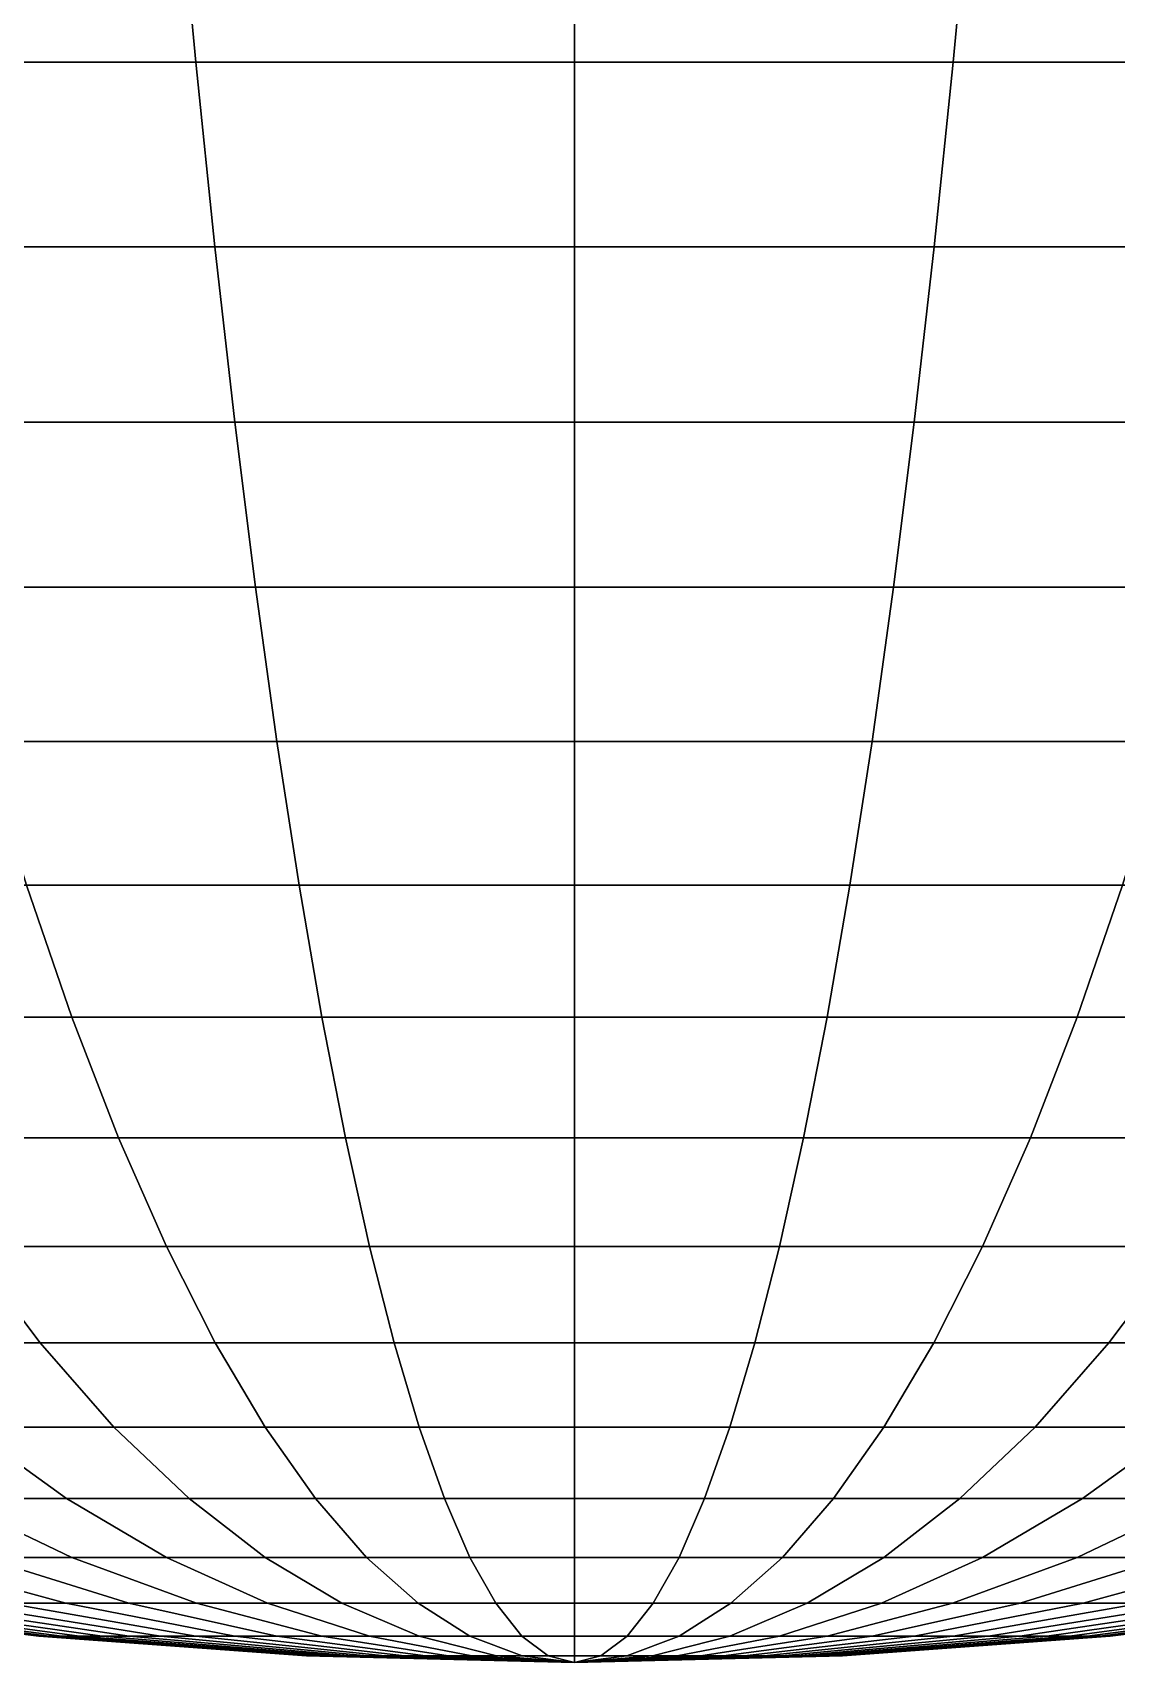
# Model space of a CAD drawing. Extents: x -610 to 610, y -610 to 610.
# Drawn here: x -60.4 to 60.4, y -609.6 to -427.8 of the extents above; entities that cross this region are included whole.
import ezdxf

# ---------------------------------------------------------------- set-up
doc = ezdxf.new("R2010")
doc.units = 0

msp = doc.modelspace()

# ---------------------------------------------------------------- linework, layer by layer
for points in [[(-84.094131, -431.052277, -422.769775), (-88.119141, -409.382355, -443.004822), (-44.272755, -409.382355, -449.50882), (-42.250515, -431.052277, -428.976654)], [(-42.250515, -431.052277, 428.976654), (-44.272755, -409.382355, 449.50882), (-88.119141, -409.382355, 443.004822), (-84.094131, -431.052277, 422.769775)], [(-42.250515, -431.052277, -428.976654), (-44.272755, -409.382355, -449.50882), (0, -409.382355, -451.683807), (0, -431.052277, -431.052277)], [(0, -431.052277, 431.052277), (0, -409.382355, 451.683807), (-44.272755, -409.382355, 449.50882), (-42.250515, -431.052277, 428.976654)], [(42.250515, -431.052277, -428.976654), (0, -431.052277, -431.052277), (0, -409.382355, -451.683807), (44.272755, -409.382355, -449.50882)], [(0, -431.052277, 431.052277), (42.250515, -431.052277, 428.976654), (44.272755, -409.382355, 449.50882), (0, -409.382355, 451.683807)], [(84.094131, -431.052277, -422.769775), (42.250515, -431.052277, -428.976654), (44.272755, -409.382355, -449.50882), (88.119141, -409.382355, -443.004822)], [(42.250515, -431.052277, 428.976654), (84.094131, -431.052277, 422.769775), (88.119141, -409.382355, 443.004822), (44.272755, -409.382355, 449.50882)], [(-79.866539, -451.683807, -401.516174), (-84.094131, -431.052277, -422.769775), (-42.250515, -431.052277, -428.976654), (-40.126484, -451.683807, -407.411041)], [(-40.126484, -451.683807, 407.411041), (-42.250515, -431.052277, 428.976654), (-84.094131, -431.052277, 422.769775), (-79.866539, -451.683807, 401.516174)], [(-40.126484, -451.683807, -407.411041), (-42.250515, -431.052277, -428.976654), (0, -431.052277, -431.052277), (0, -451.683807, -409.382355)], [(0, -451.683807, 409.382355), (0, -431.052277, 431.052277), (-42.250515, -431.052277, 428.976654), (-40.126484, -451.683807, 407.411041)], [(40.126484, -451.683807, -407.411041), (0, -451.683807, -409.382355), (0, -431.052277, -431.052277), (42.250515, -431.052277, -428.976654)], [(0, -451.683807, 409.382355), (40.126484, -451.683807, 407.411041), (42.250515, -431.052277, 428.976654), (0, -431.052277, 431.052277)], [(79.866539, -451.683807, -401.516174), (40.126484, -451.683807, -407.411041), (42.250515, -431.052277, -428.976654), (84.094131, -431.052277, -422.769775)], [(40.126484, -451.683807, 407.411041), (79.866539, -451.683807, 401.516174), (84.094131, -431.052277, 422.769775), (42.250515, -431.052277, 428.976654)], [(-75.446533, -471.227173, -379.295319), (-79.866539, -451.683807, -401.516174), (-40.126484, -451.683807, -407.411041), (-37.905792, -471.227173, -384.863922)], [(-37.905792, -471.227173, 384.863922), (-40.126484, -451.683807, 407.411041), (-79.866539, -451.683807, 401.516174), (-75.446533, -471.227173, 379.295319)], [(-37.905792, -471.227173, -384.863922), (-40.126484, -451.683807, -407.411041), (0, -451.683807, -409.382355), (0, -471.227173, -386.726135)], [(0, -471.227173, 386.726135), (0, -451.683807, 409.382355), (-40.126484, -451.683807, 407.411041), (-37.905792, -471.227173, 384.863922)], [(37.905792, -471.227173, -384.863922), (0, -471.227173, -386.726135), (0, -451.683807, -409.382355), (40.126484, -451.683807, -407.411041)], [(0, -471.227173, 386.726135), (37.905792, -471.227173, 384.863922), (40.126484, -451.683807, 407.411041), (0, -451.683807, 409.382355)], [(75.446533, -471.227173, -379.295319), (37.905792, -471.227173, -384.863922), (40.126484, -451.683807, -407.411041), (79.866539, -451.683807, -401.516174)], [(37.905792, -471.227173, 384.863922), (75.446533, -471.227173, 379.295319), (79.866539, -451.683807, 401.516174), (40.126484, -451.683807, 407.411041)], [(-70.844765, -489.635315, -356.160706), (-75.446533, -471.227173, -379.295319), (-37.905792, -471.227173, -384.863922), (-35.593777, -489.635315, -361.389679)], [(-35.593777, -489.635315, 361.389679), (-37.905792, -471.227173, 384.863922), (-75.446533, -471.227173, 379.295319), (-70.844765, -489.635315, 356.160706)], [(-35.593777, -489.635315, -361.389679), (-37.905792, -471.227173, -384.863922), (0, -471.227173, -386.726135), (0, -489.635315, -363.138306)], [(0, -489.635315, 363.138306), (0, -471.227173, 386.726135), (-37.905792, -471.227173, 384.863922), (-35.593777, -489.635315, 361.389679)], [(35.593777, -489.635315, -361.389679), (0, -489.635315, -363.138306), (0, -471.227173, -386.726135), (37.905792, -471.227173, -384.863922)], [(0, -489.635315, 363.138306), (35.593777, -489.635315, 361.389679), (37.905792, -471.227173, 384.863922), (0, -471.227173, 386.726135)], [(70.844765, -489.635315, -356.160706), (35.593777, -489.635315, -361.389679), (37.905792, -471.227173, -384.863922), (75.446533, -471.227173, -379.295319)], [(35.593777, -489.635315, 361.389679), (70.844765, -489.635315, 356.160706), (75.446533, -471.227173, 379.295319), (37.905792, -471.227173, 384.863922)], [(-66.072334, -506.863861, -332.16806), (-70.844765, -489.635315, -356.160706), (-35.593777, -489.635315, -361.389679), (-33.196014, -506.863861, -337.0448)], [(-33.196014, -506.863861, 337.0448), (-35.593777, -489.635315, 361.389679), (-70.844765, -489.635315, 356.160706), (-66.072334, -506.863861, 332.16806)], [(-33.196014, -506.863861, -337.0448), (-35.593777, -489.635315, -361.389679), (0, -489.635315, -363.138306), (0, -506.863861, -338.675629)], [(0, -506.863861, 338.675629), (0, -489.635315, 363.138306), (-35.593777, -489.635315, 361.389679), (-33.196014, -506.863861, 337.0448)], [(33.196014, -506.863861, -337.0448), (0, -506.863861, -338.675629), (0, -489.635315, -363.138306), (35.593777, -489.635315, -361.389679)], [(0, -506.863861, 338.675629), (33.196014, -506.863861, 337.0448), (35.593777, -489.635315, 361.389679), (0, -489.635315, 363.138306)], [(66.072334, -506.863861, -332.16806), (33.196014, -506.863861, -337.0448), (35.593777, -489.635315, -361.389679), (70.844765, -489.635315, -356.160706)], [(33.196014, -506.863861, 337.0448), (66.072334, -506.863861, 332.16806), (70.844765, -489.635315, 356.160706), (35.593777, -489.635315, 361.389679)], [(-61.140728, -522.871338, -307.375214), (-66.072334, -506.863861, -332.16806), (-33.196014, -506.863861, -337.0448), (-30.718281, -522.871338, -311.887939)], [(-30.718281, -522.871338, 311.887939), (-33.196014, -506.863861, 337.0448), (-66.072334, -506.863861, 332.16806), (-61.140728, -522.871338, 307.375214)], [(-30.718281, -522.871338, -311.887939), (-33.196014, -506.863861, -337.0448), (0, -506.863861, -338.675629), (0, -522.871338, -313.397034)], [(0, -522.871338, 313.397034), (0, -506.863861, 338.675629), (-33.196014, -506.863861, 337.0448), (-30.718281, -522.871338, 311.887939)], [(30.718281, -522.871338, -311.887939), (0, -522.871338, -313.397034), (0, -506.863861, -338.675629), (33.196014, -506.863861, -337.0448)], [(0, -522.871338, 313.397034), (30.718281, -522.871338, 311.887939), (33.196014, -506.863861, 337.0448), (0, -506.863861, 338.675629)], [(61.140728, -522.871338, -307.375214), (30.718281, -522.871338, -311.887939), (33.196014, -506.863861, -337.0448), (66.072334, -506.863861, -332.16806)], [(30.718281, -522.871338, 311.887939), (61.140728, -522.871338, 307.375214), (66.072334, -506.863861, 332.16806), (33.196014, -506.863861, 337.0448)], [(-83.417213, -537.619202, -274.989685), (-90.97435, -522.871338, -299.902252), (-61.140728, -522.871338, -307.375214), (-56.061825, -537.619202, -281.841858)], [(-56.061825, -537.619202, 281.841858), (-61.140728, -522.871338, 307.375214), (-90.97435, -522.871338, 299.902252), (-83.417213, -537.619202, 274.989685)], [(-56.061825, -537.619202, -281.841858), (-61.140728, -522.871338, -307.375214), (-30.718281, -522.871338, -311.887939), (-28.166542, -537.619202, -285.979706)], [(-28.166542, -537.619202, 285.979706), (-30.718281, -522.871338, 311.887939), (-61.140728, -522.871338, 307.375214), (-56.061825, -537.619202, 281.841858)], [(-28.166542, -537.619202, -285.979706), (-30.718281, -522.871338, -311.887939), (0, -522.871338, -313.397034), (0, -537.619202, -287.363464)], [(0, -537.619202, 287.363464), (0, -522.871338, 313.397034), (-30.718281, -522.871338, 311.887939), (-28.166542, -537.619202, 285.979706)], [(28.166542, -537.619202, -285.979706), (0, -537.619202, -287.363464), (0, -522.871338, -313.397034), (30.718281, -522.871338, -311.887939)], [(0, -537.619202, 287.363464), (28.166542, -537.619202, 285.979706), (30.718281, -522.871338, 311.887939), (0, -522.871338, 313.397034)], [(56.061825, -537.619202, -281.841858), (28.166542, -537.619202, -285.979706), (30.718281, -522.871338, -311.887939), (61.140728, -522.871338, -307.375214)], [(28.166542, -537.619202, 285.979706), (56.061825, -537.619202, 281.841858), (61.140728, -522.871338, 307.375214), (30.718281, -522.871338, 311.887939)], [(83.417213, -537.619202, -274.989685), (56.061825, -537.619202, -281.841858), (61.140728, -522.871338, -307.375214), (90.97435, -522.871338, -299.902252)], [(56.061825, -537.619202, 281.841858), (83.417213, -537.619202, 274.989685), (90.97435, -522.871338, 299.902252), (61.140728, -522.871338, 307.375214)], [(-75.659096, -551.071899, -249.414612), (-83.417213, -537.619202, -274.989685), (-56.061825, -537.619202, -281.841858), (-50.84787, -551.071899, -255.629517)], [(-50.84787, -551.071899, 255.629517), (-56.061825, -537.619202, 281.841858), (-83.417213, -537.619202, 274.989685), (-75.659096, -551.071899, 249.414612)], [(-50.84787, -551.071899, -255.629517), (-56.061825, -537.619202, -281.841858), (-28.166542, -537.619202, -285.979706), (-25.546951, -551.071899, -259.382538)], [(-25.546951, -551.071899, 259.382538), (-28.166542, -537.619202, 285.979706), (-56.061825, -537.619202, 281.841858), (-50.84787, -551.071899, 255.629517)], [(-25.546951, -551.071899, -259.382538), (-28.166542, -537.619202, -285.979706), (0, -537.619202, -287.363464), (0, -551.071899, -260.637573)], [(0, -551.071899, 260.637573), (0, -537.619202, 287.363464), (-28.166542, -537.619202, 285.979706), (-25.546951, -551.071899, 259.382538)], [(25.546951, -551.071899, -259.382538), (0, -551.071899, -260.637573), (0, -537.619202, -287.363464), (28.166542, -537.619202, -285.979706)], [(0, -551.071899, 260.637573), (25.546951, -551.071899, 259.382538), (28.166542, -537.619202, 285.979706), (0, -537.619202, 287.363464)], [(50.84787, -551.071899, -255.629517), (25.546951, -551.071899, -259.382538), (28.166542, -537.619202, -285.979706), (56.061825, -537.619202, -281.841858)], [(25.546951, -551.071899, 259.382538), (50.84787, -551.071899, 255.629517), (56.061825, -537.619202, 281.841858), (28.166542, -537.619202, 285.979706)], [(75.659096, -551.071899, -249.414612), (50.84787, -551.071899, -255.629517), (56.061825, -537.619202, -281.841858), (83.417213, -537.619202, -274.989685)], [(50.84787, -551.071899, 255.629517), (75.659096, -551.071899, 249.414612), (83.417213, -537.619202, 274.989685), (56.061825, -537.619202, 281.841858)], [(-67.718719, -563.19696, -223.238693), (-75.659096, -551.071899, -249.414612), (-50.84787, -551.071899, -255.629517), (-45.511417, -563.19696, -228.801331)], [(-45.511417, -563.19696, 228.801331), (-50.84787, -551.071899, 255.629517), (-75.659096, -551.071899, 249.414612), (-67.718719, -563.19696, 223.238693)], [(-45.511417, -563.19696, -228.801331), (-50.84787, -551.071899, -255.629517), (-25.546951, -551.071899, -259.382538), (-22.865812, -563.19696, -232.160507)], [(-22.865812, -563.19696, 232.160507), (-25.546951, -551.071899, 259.382538), (-50.84787, -551.071899, 255.629517), (-45.511417, -563.19696, 228.801331)], [(-22.865812, -563.19696, -232.160507), (-25.546951, -551.071899, -259.382538), (0, -551.071899, -260.637573), (0, -563.19696, -233.283813)], [(0, -563.19696, 233.283813), (0, -551.071899, 260.637573), (-25.546951, -551.071899, 259.382538), (-22.865812, -563.19696, 232.160507)], [(22.865812, -563.19696, -232.160507), (0, -563.19696, -233.283813), (0, -551.071899, -260.637573), (25.546951, -551.071899, -259.382538)], [(0, -563.19696, 233.283813), (22.865812, -563.19696, 232.160507), (25.546951, -551.071899, 259.382538), (0, -551.071899, 260.637573)], [(45.511417, -563.19696, -228.801331), (22.865812, -563.19696, -232.160507), (25.546951, -551.071899, -259.382538), (50.84787, -551.071899, -255.629517)], [(22.865812, -563.19696, 232.160507), (45.511417, -563.19696, 228.801331), (50.84787, -551.071899, 255.629517), (25.546951, -551.071899, 259.382538)], [(67.718719, -563.19696, -223.238693), (45.511417, -563.19696, -228.801331), (50.84787, -551.071899, -255.629517), (75.659096, -551.071899, -249.414612)], [(45.511417, -563.19696, 228.801331), (67.718719, -563.19696, 223.238693), (75.659096, -551.071899, 249.414612), (50.84787, -551.071899, 255.629517)], [(-78.59095, -573.965271, -189.735352), (-89.273857, -563.19696, -215.526138), (-67.718719, -563.19696, -223.238693), (-59.615196, -573.965271, -196.524979)], [(-59.615196, -573.965271, 196.524979), (-67.718719, -563.19696, 223.238693), (-89.273857, -563.19696, 215.526138), (-78.59095, -573.965271, 189.735352)], [(-59.615196, -573.965271, -196.524979), (-67.718719, -563.19696, -223.238693), (-45.511417, -563.19696, -228.801331), (-40.065319, -573.965271, -201.421967)], [(-40.065319, -573.965271, 201.421967), (-45.511417, -563.19696, 228.801331), (-67.718719, -563.19696, 223.238693), (-59.615196, -573.965271, 196.524979)], [(-40.065319, -573.965271, -201.421967), (-45.511417, -563.19696, -228.801331), (-22.865812, -563.19696, -232.160507), (-20.129589, -573.965271, -204.37915)], [(-20.129589, -573.965271, 204.37915), (-22.865812, -563.19696, 232.160507), (-45.511417, -563.19696, 228.801331), (-40.065319, -573.965271, 201.421967)], [(-20.129589, -573.965271, -204.37915), (-22.865812, -563.19696, -232.160507), (0, -563.19696, -233.283813), (0, -573.965271, -205.368057)], [(0, -573.965271, 205.368057), (0, -563.19696, 233.283813), (-22.865812, -563.19696, 232.160507), (-20.129589, -573.965271, 204.37915)], [(20.129589, -573.965271, -204.37915), (0, -573.965271, -205.368057), (0, -563.19696, -233.283813), (22.865812, -563.19696, -232.160507)], [(0, -573.965271, 205.368057), (20.129589, -573.965271, 204.37915), (22.865812, -563.19696, 232.160507), (0, -563.19696, 233.283813)], [(40.065319, -573.965271, -201.421967), (20.129589, -573.965271, -204.37915), (22.865812, -563.19696, -232.160507), (45.511417, -563.19696, -228.801331)], [(20.129589, -573.965271, 204.37915), (40.065319, -573.965271, 201.421967), (45.511417, -563.19696, 228.801331), (22.865812, -563.19696, 232.160507)], [(59.615196, -573.965271, -196.524979), (40.065319, -573.965271, -201.421967), (45.511417, -563.19696, -228.801331), (67.718719, -563.19696, -223.238693)], [(40.065319, -573.965271, 201.421967), (59.615196, -573.965271, 196.524979), (67.718719, -563.19696, 223.238693), (45.511417, -563.19696, 228.801331)], [(78.59095, -573.965271, -189.735352), (59.615196, -573.965271, -196.524979), (67.718719, -563.19696, -223.238693), (89.273857, -563.19696, -215.526138)], [(59.615196, -573.965271, 196.524979), (78.59095, -573.965271, 189.735352), (89.273857, -563.19696, 215.526138), (67.718719, -563.19696, 223.238693)], [(-67.718719, -583.35083, -163.487442), (-78.59095, -573.965271, -189.735352), (-59.615196, -573.965271, -196.524979), (-51.368061, -583.35083, -169.337814)], [(-51.368061, -583.35083, 169.337814), (-59.615196, -573.965271, 196.524979), (-78.59095, -573.965271, 189.735352), (-67.718719, -583.35083, 163.487442)], [(-51.368061, -583.35083, -169.337814), (-59.615196, -573.965271, -196.524979), (-40.065319, -573.965271, -201.421967), (-34.522705, -583.35083, -173.557358)], [(-34.522705, -583.35083, 173.557358), (-40.065319, -573.965271, 201.421967), (-59.615196, -573.965271, 196.524979), (-51.368061, -583.35083, 169.337814)], [(-34.522705, -583.35083, -173.557358), (-40.065319, -573.965271, -201.421967), (-20.129589, -573.965271, -204.37915), (-17.344872, -583.35083, -176.105438)], [(-17.344872, -583.35083, 176.105438), (-20.129589, -573.965271, 204.37915), (-40.065319, -573.965271, 201.421967), (-34.522705, -583.35083, 173.557358)], [(-17.344872, -583.35083, -176.105438), (-20.129589, -573.965271, -204.37915), (0, -573.965271, -205.368057), (0, -583.35083, -176.957535)], [(0, -583.35083, 176.957535), (0, -573.965271, 205.368057), (-20.129589, -573.965271, 204.37915), (-17.344872, -583.35083, 176.105438)], [(17.344872, -583.35083, -176.105438), (0, -583.35083, -176.957535), (0, -573.965271, -205.368057), (20.129589, -573.965271, -204.37915)], [(0, -583.35083, 176.957535), (17.344872, -583.35083, 176.105438), (20.129589, -573.965271, 204.37915), (0, -573.965271, 205.368057)], [(34.522705, -583.35083, -173.557358), (17.344872, -583.35083, -176.105438), (20.129589, -573.965271, -204.37915), (40.065319, -573.965271, -201.421967)], [(17.344872, -583.35083, 176.105438), (34.522705, -583.35083, 173.557358), (40.065319, -573.965271, 201.421967), (20.129589, -573.965271, 204.37915)], [(51.368061, -583.35083, -169.337814), (34.522705, -583.35083, -173.557358), (40.065319, -573.965271, -201.421967), (59.615196, -573.965271, -196.524979)], [(34.522705, -583.35083, 173.557358), (51.368061, -583.35083, 169.337814), (59.615196, -573.965271, 196.524979), (40.065319, -573.965271, 201.421967)], [(67.718719, -583.35083, -163.487442), (51.368061, -583.35083, -169.337814), (59.615196, -573.965271, -196.524979), (78.59095, -573.965271, -189.735352)], [(51.368061, -583.35083, 169.337814), (67.718719, -583.35083, 163.487442), (78.59095, -573.965271, 189.735352), (59.615196, -573.965271, 196.524979)], [(-69.823624, -591.331055, -130.630814), (-83.417213, -583.35083, -156.062622), (-67.718719, -583.35083, -163.487442), (-56.683346, -591.331055, -136.845703)], [(-56.683346, -591.331055, 136.845703), (-67.718719, -583.35083, 163.487442), (-83.417213, -583.35083, 156.062622), (-69.823624, -591.331055, 130.630814)], [(-56.683346, -591.331055, -136.845703), (-67.718719, -583.35083, -163.487442), (-51.368061, -583.35083, -169.337814), (-42.997177, -591.331055, -141.742691)], [(-42.997177, -591.331055, 141.742691), (-51.368061, -583.35083, 169.337814), (-67.718719, -583.35083, 163.487442), (-56.683346, -591.331055, 136.845703)], [(-42.997177, -591.331055, -141.742691), (-51.368061, -583.35083, -169.337814), (-34.522705, -583.35083, -173.557358), (-28.896919, -591.331055, -145.274612)], [(-28.896919, -591.331055, 145.274612), (-34.522705, -583.35083, 173.557358), (-51.368061, -583.35083, 169.337814), (-42.997177, -591.331055, 141.742691)], [(-28.896919, -591.331055, -145.274612), (-34.522705, -583.35083, -173.557358), (-17.344872, -583.35083, -176.105438), (-14.518369, -591.331055, -147.407471)], [(-14.518369, -591.331055, 147.407471), (-17.344872, -583.35083, 176.105438), (-34.522705, -583.35083, 173.557358), (-28.896919, -591.331055, 145.274612)], [(-14.518369, -591.331055, -147.407471), (-17.344872, -583.35083, -176.105438), (0, -583.35083, -176.957535), (0, -591.331055, -148.120712)], [(0, -591.331055, 148.120712), (0, -583.35083, 176.957535), (-17.344872, -583.35083, 176.105438), (-14.518369, -591.331055, 147.407471)], [(14.518369, -591.331055, -147.407471), (0, -591.331055, -148.120712), (0, -583.35083, -176.957535), (17.344872, -583.35083, -176.105438)], [(0, -591.331055, 148.120712), (14.518369, -591.331055, 147.407471), (17.344872, -583.35083, 176.105438), (0, -583.35083, 176.957535)], [(28.896919, -591.331055, -145.274612), (14.518369, -591.331055, -147.407471), (17.344872, -583.35083, -176.105438), (34.522705, -583.35083, -173.557358)], [(14.518369, -591.331055, 147.407471), (28.896919, -591.331055, 145.274612), (34.522705, -583.35083, 173.557358), (17.344872, -583.35083, 176.105438)], [(42.997177, -591.331055, -141.742691), (28.896919, -591.331055, -145.274612), (34.522705, -583.35083, -173.557358), (51.368061, -583.35083, -169.337814)], [(28.896919, -591.331055, 145.274612), (42.997177, -591.331055, 141.742691), (51.368061, -583.35083, 169.337814), (34.522705, -583.35083, 173.557358)], [(56.683346, -591.331055, -136.845703), (42.997177, -591.331055, -141.742691), (51.368061, -583.35083, -169.337814), (67.718719, -583.35083, -163.487442)], [(42.997177, -591.331055, 141.742691), (56.683346, -591.331055, 136.845703), (67.718719, -583.35083, 163.487442), (51.368061, -583.35083, 169.337814)], [(69.823624, -591.331055, -130.630814), (56.683346, -591.331055, -136.845703), (67.718719, -583.35083, -163.487442), (83.417213, -583.35083, -156.062622)], [(56.683346, -591.331055, 136.845703), (69.823624, -591.331055, 130.630814), (83.417213, -583.35083, 156.062622), (67.718719, -583.35083, 163.487442)], [(-66.072334, -597.886719, -98.884232), (-82.291458, -591.331055, -123.157875), (-69.823624, -591.331055, -130.630814), (-56.061825, -597.886719, -104.884308)], [(-56.061825, -597.886719, 104.884308), (-69.823624, -591.331055, 130.630814), (-82.291458, -591.331055, 123.157875), (-66.072334, -597.886719, 98.884232)], [(-56.061825, -597.886719, -104.884308), (-69.823624, -591.331055, -130.630814), (-56.683346, -591.331055, -136.845703), (-45.511417, -597.886719, -109.874283)], [(-45.511417, -597.886719, 109.874283), (-56.683346, -591.331055, 136.845703), (-69.823624, -591.331055, 130.630814), (-56.061825, -597.886719, 104.884308)], [(-45.511417, -597.886719, -109.874283), (-56.683346, -591.331055, -136.845703), (-42.997177, -591.331055, -141.742691), (-34.522705, -597.886719, -113.806099)], [(-34.522705, -597.886719, 113.806099), (-42.997177, -591.331055, 141.742691), (-56.683346, -591.331055, 136.845703), (-45.511417, -597.886719, 109.874283)], [(-34.522705, -597.886719, -113.806099), (-42.997177, -591.331055, -141.742691), (-28.896919, -591.331055, -145.274612), (-23.201517, -597.886719, -116.641907)], [(-23.201517, -597.886719, 116.641907), (-28.896919, -591.331055, 145.274612), (-42.997177, -591.331055, 141.742691), (-34.522705, -597.886719, 113.806099)], [(-23.201517, -597.886719, -116.641907), (-28.896919, -591.331055, -145.274612), (-14.518369, -591.331055, -147.407471), (-11.65689, -597.886719, -118.354393)], [(-11.65689, -597.886719, 118.354393), (-14.518369, -591.331055, 147.407471), (-28.896919, -591.331055, 145.274612), (-23.201517, -597.886719, 116.641907)], [(-11.65689, -597.886719, -118.354393), (-14.518369, -591.331055, -147.407471), (0, -591.331055, -148.120712), (0, -597.886719, -118.927063)], [(0, -597.886719, 118.927063), (0, -591.331055, 148.120712), (-14.518369, -591.331055, 147.407471), (-11.65689, -597.886719, 118.354393)], [(11.65689, -597.886719, -118.354393), (0, -597.886719, -118.927063), (0, -591.331055, -148.120712), (14.518369, -591.331055, -147.407471)], [(0, -597.886719, 118.927063), (11.65689, -597.886719, 118.354393), (14.518369, -591.331055, 147.407471), (0, -591.331055, 148.120712)], [(23.201517, -597.886719, -116.641907), (11.65689, -597.886719, -118.354393), (14.518369, -591.331055, -147.407471), (28.896919, -591.331055, -145.274612)], [(11.65689, -597.886719, 118.354393), (23.201517, -597.886719, 116.641907), (28.896919, -591.331055, 145.274612), (14.518369, -591.331055, 147.407471)], [(34.522705, -597.886719, -113.806099), (23.201517, -597.886719, -116.641907), (28.896919, -591.331055, -145.274612), (42.997177, -591.331055, -141.742691)], [(23.201517, -597.886719, 116.641907), (34.522705, -597.886719, 113.806099), (42.997177, -591.331055, 141.742691), (28.896919, -591.331055, 145.274612)], [(45.511417, -597.886719, -109.874283), (34.522705, -597.886719, -113.806099), (42.997177, -591.331055, -141.742691), (56.683346, -591.331055, -136.845703)], [(34.522705, -597.886719, 113.806099), (45.511417, -597.886719, 109.874283), (56.683346, -591.331055, 136.845703), (42.997177, -591.331055, 141.742691)], [(56.061825, -597.886719, -104.884308), (45.511417, -597.886719, -109.874283), (56.683346, -591.331055, -136.845703), (69.823624, -591.331055, -130.630814)], [(45.511417, -597.886719, 109.874283), (56.061825, -597.886719, 104.884308), (69.823624, -591.331055, 130.630814), (56.683346, -591.331055, 136.845703)], [(66.072334, -597.886719, -98.884232), (56.061825, -597.886719, -104.884308), (69.823624, -591.331055, -130.630814), (82.291458, -591.331055, -123.157875)], [(56.061825, -597.886719, 104.884308), (66.072334, -597.886719, 98.884232), (82.291458, -591.331055, 123.157875), (69.823624, -591.331055, 130.630814)], [(-63.248505, -603.002014, -63.248505), (-84.094131, -597.886719, -84.094131), (-75.446533, -597.886719, -91.931862), (-56.744511, -603.002014, -69.143387)], [(-56.744511, -603.002014, 69.143387), (-75.446533, -597.886719, 91.931862), (-84.094131, -597.886719, 84.094131), (-63.248505, -603.002014, 63.248505)], [(-56.744511, -603.002014, -69.143387), (-75.446533, -597.886719, -91.931862), (-66.072334, -597.886719, -98.884232), (-49.694031, -603.002014, -74.372375)], [(-49.694031, -603.002014, 74.372375), (-66.072334, -597.886719, 98.884232), (-75.446533, -597.886719, 91.931862), (-56.744511, -603.002014, 69.143387)], [(-49.694031, -603.002014, -74.372375), (-66.072334, -597.886719, -98.884232), (-56.061825, -597.886719, -104.884308), (-42.164978, -603.002014, -78.885117)], [(-42.164978, -603.002014, 78.885117), (-56.061825, -597.886719, 104.884308), (-66.072334, -597.886719, 98.884232), (-49.694031, -603.002014, 74.372375)], [(-42.164978, -603.002014, -78.885117), (-56.061825, -597.886719, -104.884308), (-45.511417, -597.886719, -109.874283), (-34.229847, -603.002014, -82.638161)], [(-34.229847, -603.002014, 82.638161), (-45.511417, -597.886719, 109.874283), (-56.061825, -597.886719, 104.884308), (-42.164978, -603.002014, 78.885117)], [(-34.229847, -603.002014, -82.638161), (-45.511417, -597.886719, -109.874283), (-34.522705, -597.886719, -113.806099), (-25.965065, -603.002014, -85.595345)], [(-25.965065, -603.002014, 85.595345), (-34.522705, -597.886719, 113.806099), (-45.511417, -597.886719, 109.874283), (-34.229847, -603.002014, 82.638161)], [(-25.965065, -603.002014, -85.595345), (-34.522705, -597.886719, -113.806099), (-23.201517, -597.886719, -116.641907), (-17.450224, -603.002014, -87.728203)], [(-17.450224, -603.002014, 87.728203), (-23.201517, -597.886719, 116.641907), (-34.522705, -597.886719, 113.806099), (-25.965065, -603.002014, 85.595345)], [(-17.450224, -603.002014, -87.728203), (-23.201517, -597.886719, -116.641907), (-11.65689, -597.886719, -118.354393), (-8.767329, -603.002014, -89.01619)], [(-8.767329, -603.002014, 89.01619), (-11.65689, -597.886719, 118.354393), (-23.201517, -597.886719, 116.641907), (-17.450224, -603.002014, 87.728203)], [(-8.767329, -603.002014, -89.01619), (-11.65689, -597.886719, -118.354393), (0, -597.886719, -118.927063), (0, -603.002014, -89.446892)], [(0, -603.002014, 89.446892), (0, -597.886719, 118.927063), (-11.65689, -597.886719, 118.354393), (-8.767329, -603.002014, 89.01619)], [(8.767329, -603.002014, -89.01619), (0, -603.002014, -89.446892), (0, -597.886719, -118.927063), (11.65689, -597.886719, -118.354393)], [(0, -603.002014, 89.446892), (8.767329, -603.002014, 89.01619), (11.65689, -597.886719, 118.354393), (0, -597.886719, 118.927063)], [(17.450224, -603.002014, -87.728203), (8.767329, -603.002014, -89.01619), (11.65689, -597.886719, -118.354393), (23.201517, -597.886719, -116.641907)], [(8.767329, -603.002014, 89.01619), (17.450224, -603.002014, 87.728203), (23.201517, -597.886719, 116.641907), (11.65689, -597.886719, 118.354393)], [(25.965065, -603.002014, -85.595345), (17.450224, -603.002014, -87.728203), (23.201517, -597.886719, -116.641907), (34.522705, -597.886719, -113.806099)], [(17.450224, -603.002014, 87.728203), (25.965065, -603.002014, 85.595345), (34.522705, -597.886719, 113.806099), (23.201517, -597.886719, 116.641907)], [(34.229847, -603.002014, -82.638161), (25.965065, -603.002014, -85.595345), (34.522705, -597.886719, -113.806099), (45.511417, -597.886719, -109.874283)], [(25.965065, -603.002014, 85.595345), (34.229847, -603.002014, 82.638161), (45.511417, -597.886719, 109.874283), (34.522705, -597.886719, 113.806099)], [(42.164978, -603.002014, -78.885117), (34.229847, -603.002014, -82.638161), (45.511417, -597.886719, -109.874283), (56.061825, -597.886719, -104.884308)], [(34.229847, -603.002014, 82.638161), (42.164978, -603.002014, 78.885117), (56.061825, -597.886719, 104.884308), (45.511417, -597.886719, 109.874283)], [(49.694031, -603.002014, -74.372375), (42.164978, -603.002014, -78.885117), (56.061825, -597.886719, -104.884308), (66.072334, -597.886719, -98.884232)], [(42.164978, -603.002014, 78.885117), (49.694031, -603.002014, 74.372375), (66.072334, -597.886719, 98.884232), (56.061825, -597.886719, 104.884308)], [(56.744511, -603.002014, -69.143387), (49.694031, -603.002014, -74.372375), (66.072334, -597.886719, -98.884232), (75.446533, -597.886719, -91.931862)], [(49.694031, -603.002014, 74.372375), (56.744511, -603.002014, 69.143387), (75.446533, -597.886719, 91.931862), (66.072334, -597.886719, 98.884232)], [(63.248505, -603.002014, -63.248505), (56.744511, -603.002014, -69.143387), (75.446533, -597.886719, -91.931862), (84.094131, -597.886719, -84.094131)], [(56.744511, -603.002014, 69.143387), (63.248505, -603.002014, 63.248505), (84.094131, -597.886719, 84.094131), (75.446533, -597.886719, 91.931862)], [(-59.751247, -606.664612), (-89.446892, -603.002014), (-89.01619, -603.002014, -8.767329), (-59.463531, -606.664612, -5.856647)], [(-59.463531, -606.664612, 5.856647), (-89.01619, -603.002014, 8.767329), (-89.446892, -603.002014), (-59.751247, -606.664612)], [(-59.463531, -606.664612, -5.856647), (-89.01619, -603.002014, -8.767329), (-87.728203, -603.002014, -17.450224), (-58.603146, -606.664612, -11.656891)], [(-58.603146, -606.664612, 11.656891), (-87.728203, -603.002014, 17.450224), (-89.01619, -603.002014, 8.767329), (-59.463531, -606.664612, 5.856647)], [(-58.603146, -606.664612, -11.656891), (-87.728203, -603.002014, -17.450224), (-85.595345, -603.002014, -25.965065), (-57.178383, -606.664612, -17.344872)], [(-57.178383, -606.664612, 17.344872), (-85.595345, -603.002014, 25.965065), (-87.728203, -603.002014, 17.450224), (-58.603146, -606.664612, 11.656891)], [(-57.178383, -606.664612, -17.344872), (-85.595345, -603.002014, -25.965065), (-82.638161, -603.002014, -34.229847), (-55.202957, -606.664612, -22.865812)], [(-55.202957, -606.664612, 22.865812), (-82.638161, -603.002014, 34.229847), (-85.595345, -603.002014, 25.965065), (-57.178383, -606.664612, 17.344872)], [(-55.202957, -606.664612, -22.865812), (-82.638161, -603.002014, -34.229847), (-78.885117, -603.002014, -42.164978), (-52.695896, -606.664612, -28.166544)], [(-52.695896, -606.664612, 28.166544), (-78.885117, -603.002014, 42.164978), (-82.638161, -603.002014, 34.229847), (-55.202957, -606.664612, 22.865812)], [(-52.695896, -606.664612, -28.166544), (-78.885117, -603.002014, -42.164978), (-74.372375, -603.002014, -49.694031), (-49.681347, -606.664612, -33.196014)], [(-49.681347, -606.664612, 33.196014), (-74.372375, -603.002014, 49.694031), (-78.885117, -603.002014, 42.164978), (-52.695896, -606.664612, 28.166544)], [(-49.681347, -606.664612, -33.196014), (-74.372375, -603.002014, -49.694031), (-69.143387, -603.002014, -56.744511), (-46.188343, -606.664612, -37.905792)], [(-46.188343, -606.664612, 37.905792), (-69.143387, -603.002014, 56.744511), (-74.372375, -603.002014, 49.694031), (-49.681347, -606.664612, 33.196014)], [(-46.188343, -606.664612, -37.905792), (-69.143387, -603.002014, -56.744511), (-63.248505, -603.002014, -63.248505), (-42.250515, -606.664612, -42.250515)], [(-42.250515, -606.664612, 42.250515), (-63.248505, -603.002014, 63.248505), (-69.143387, -603.002014, 56.744511), (-46.188343, -606.664612, 37.905792)], [(-42.250515, -606.664612, -42.250515), (-63.248505, -603.002014, -63.248505), (-56.744511, -603.002014, -69.143387), (-37.905792, -606.664612, -46.188343)], [(-37.905792, -606.664612, 46.188343), (-56.744511, -603.002014, 69.143387), (-63.248505, -603.002014, 63.248505), (-42.250515, -606.664612, 42.250515)], [(-37.905792, -606.664612, -46.188343), (-56.744511, -603.002014, -69.143387), (-49.694031, -603.002014, -74.372375), (-33.196014, -606.664612, -49.681347)], [(-33.196014, -606.664612, 49.681347), (-49.694031, -603.002014, 74.372375), (-56.744511, -603.002014, 69.143387), (-37.905792, -606.664612, 46.188343)], [(-33.196014, -606.664612, -49.681347), (-49.694031, -603.002014, -74.372375), (-42.164978, -603.002014, -78.885117), (-28.166544, -606.664612, -52.695896)], [(-28.166544, -606.664612, 52.695896), (-42.164978, -603.002014, 78.885117), (-49.694031, -603.002014, 74.372375), (-33.196014, -606.664612, 49.681347)], [(-28.166544, -606.664612, -52.695896), (-42.164978, -603.002014, -78.885117), (-34.229847, -603.002014, -82.638161), (-22.865812, -606.664612, -55.202957)], [(-22.865812, -606.664612, 55.202957), (-34.229847, -603.002014, 82.638161), (-42.164978, -603.002014, 78.885117), (-28.166544, -606.664612, 52.695896)], [(-22.865812, -606.664612, -55.202957), (-34.229847, -603.002014, -82.638161), (-25.965065, -603.002014, -85.595345), (-17.344872, -606.664612, -57.178383)], [(-17.344872, -606.664612, 57.178383), (-25.965065, -603.002014, 85.595345), (-34.229847, -603.002014, 82.638161), (-22.865812, -606.664612, 55.202957)], [(-17.344872, -606.664612, -57.178383), (-25.965065, -603.002014, -85.595345), (-17.450224, -603.002014, -87.728203), (-11.656891, -606.664612, -58.603146)], [(-11.656891, -606.664612, 58.603146), (-17.450224, -603.002014, 87.728203), (-25.965065, -603.002014, 85.595345), (-17.344872, -606.664612, 57.178383)], [(-11.656891, -606.664612, -58.603146), (-17.450224, -603.002014, -87.728203), (-8.767329, -603.002014, -89.01619), (-5.856647, -606.664612, -59.463531)], [(-5.856647, -606.664612, 59.463531), (-8.767329, -603.002014, 89.01619), (-17.450224, -603.002014, 87.728203), (-11.656891, -606.664612, 58.603146)], [(-5.856647, -606.664612, -59.463531), (-8.767329, -603.002014, -89.01619), (0, -603.002014, -89.446892), (0, -606.664612, -59.751247)], [(0, -606.664612, 59.751247), (0, -603.002014, 89.446892), (-8.767329, -603.002014, 89.01619), (-5.856647, -606.664612, 59.463531)], [(5.856647, -606.664612, -59.463531), (0, -606.664612, -59.751247), (0, -603.002014, -89.446892), (8.767329, -603.002014, -89.01619)], [(0, -606.664612, 59.751247), (5.856647, -606.664612, 59.463531), (8.767329, -603.002014, 89.01619), (0, -603.002014, 89.446892)], [(11.656891, -606.664612, -58.603146), (5.856647, -606.664612, -59.463531), (8.767329, -603.002014, -89.01619), (17.450224, -603.002014, -87.728203)], [(5.856647, -606.664612, 59.463531), (11.656891, -606.664612, 58.603146), (17.450224, -603.002014, 87.728203), (8.767329, -603.002014, 89.01619)], [(17.344872, -606.664612, -57.178383), (11.656891, -606.664612, -58.603146), (17.450224, -603.002014, -87.728203), (25.965065, -603.002014, -85.595345)], [(11.656891, -606.664612, 58.603146), (17.344872, -606.664612, 57.178383), (25.965065, -603.002014, 85.595345), (17.450224, -603.002014, 87.728203)], [(22.865812, -606.664612, -55.202957), (17.344872, -606.664612, -57.178383), (25.965065, -603.002014, -85.595345), (34.229847, -603.002014, -82.638161)], [(17.344872, -606.664612, 57.178383), (22.865812, -606.664612, 55.202957), (34.229847, -603.002014, 82.638161), (25.965065, -603.002014, 85.595345)], [(28.166544, -606.664612, -52.695896), (22.865812, -606.664612, -55.202957), (34.229847, -603.002014, -82.638161), (42.164978, -603.002014, -78.885117)], [(22.865812, -606.664612, 55.202957), (28.166544, -606.664612, 52.695896), (42.164978, -603.002014, 78.885117), (34.229847, -603.002014, 82.638161)], [(33.196014, -606.664612, -49.681347), (28.166544, -606.664612, -52.695896), (42.164978, -603.002014, -78.885117), (49.694031, -603.002014, -74.372375)], [(28.166544, -606.664612, 52.695896), (33.196014, -606.664612, 49.681347), (49.694031, -603.002014, 74.372375), (42.164978, -603.002014, 78.885117)], [(37.905792, -606.664612, -46.188343), (33.196014, -606.664612, -49.681347), (49.694031, -603.002014, -74.372375), (56.744511, -603.002014, -69.143387)], [(33.196014, -606.664612, 49.681347), (37.905792, -606.664612, 46.188343), (56.744511, -603.002014, 69.143387), (49.694031, -603.002014, 74.372375)], [(42.250515, -606.664612, -42.250515), (37.905792, -606.664612, -46.188343), (56.744511, -603.002014, -69.143387), (63.248505, -603.002014, -63.248505)], [(37.905792, -606.664612, 46.188343), (42.250515, -606.664612, 42.250515), (63.248505, -603.002014, 63.248505), (56.744511, -603.002014, 69.143387)], [(46.188343, -606.664612, -37.905792), (42.250515, -606.664612, -42.250515), (63.248505, -603.002014, -63.248505), (69.143387, -603.002014, -56.744511)], [(42.250515, -606.664612, 42.250515), (46.188343, -606.664612, 37.905792), (69.143387, -603.002014, 56.744511), (63.248505, -603.002014, 63.248505)], [(49.681347, -606.664612, -33.196014), (46.188343, -606.664612, -37.905792), (69.143387, -603.002014, -56.744511), (74.372375, -603.002014, -49.694031)], [(46.188343, -606.664612, 37.905792), (49.681347, -606.664612, 33.196014), (74.372375, -603.002014, 49.694031), (69.143387, -603.002014, 56.744511)], [(52.695896, -606.664612, -28.166544), (49.681347, -606.664612, -33.196014), (74.372375, -603.002014, -49.694031), (78.885117, -603.002014, -42.164978)], [(49.681347, -606.664612, 33.196014), (52.695896, -606.664612, 28.166544), (78.885117, -603.002014, 42.164978), (74.372375, -603.002014, 49.694031)], [(55.202957, -606.664612, -22.865812), (52.695896, -606.664612, -28.166544), (78.885117, -603.002014, -42.164978), (82.638161, -603.002014, -34.229847)], [(52.695896, -606.664612, 28.166544), (55.202957, -606.664612, 22.865812), (82.638161, -603.002014, 34.229847), (78.885117, -603.002014, 42.164978)], [(57.178383, -606.664612, -17.344872), (55.202957, -606.664612, -22.865812), (82.638161, -603.002014, -34.229847), (85.595345, -603.002014, -25.965065)], [(55.202957, -606.664612, 22.865812), (57.178383, -606.664612, 17.344872), (85.595345, -603.002014, 25.965065), (82.638161, -603.002014, 34.229847)], [(58.603146, -606.664612, -11.656891), (57.178383, -606.664612, -17.344872), (85.595345, -603.002014, -25.965065), (87.728203, -603.002014, -17.450224)], [(57.178383, -606.664612, 17.344872), (58.603146, -606.664612, 11.65689), (87.728203, -603.002014, 17.450224), (85.595345, -603.002014, 25.965065)], [(59.463531, -606.664612, -5.856647), (58.603146, -606.664612, -11.656891), (87.728203, -603.002014, -17.450224), (89.01619, -603.002014, -8.767329)], [(58.603146, -606.664612, 11.65689), (59.463531, -606.664612, 5.856647), (89.01619, -603.002014, 8.767329), (87.728203, -603.002014, 17.450224)], [(59.751247, -606.664612), (59.463531, -606.664612, -5.856647), (89.01619, -603.002014, -8.767329), (89.446892, -603.002014)], [(59.463531, -606.664612, 5.856647), (59.751247, -606.664612), (89.446892, -603.002014), (89.01619, -603.002014, 8.767329)], [(-29.911655, -608.865723), (-59.751247, -606.664612), (-59.463531, -606.664612, -5.856647), (-29.767622, -608.865723, -2.931855)], [(-29.767622, -608.865723, 2.931855), (-59.463531, -606.664612, 5.856647), (-59.751247, -606.664612), (-29.911655, -608.865723)], [(-29.767622, -608.865723, -2.931855), (-59.463531, -606.664612, -5.856647), (-58.603146, -606.664612, -11.656891), (-29.33691, -608.865723, -5.835474)], [(-29.33691, -608.865723, 5.835474), (-58.603146, -606.664612, 11.656891), (-59.463531, -606.664612, 5.856647), (-29.767622, -608.865723, 2.931855)], [(-29.33691, -608.865723, -5.835474), (-58.603146, -606.664612, -11.656891), (-57.178383, -606.664612, -17.344872), (-28.623669, -608.865723, -8.682895)], [(-28.623669, -608.865723, 8.682895), (-57.178383, -606.664612, 17.344872), (-58.603146, -606.664612, 11.656891), (-29.33691, -608.865723, 5.835474)], [(-28.623669, -608.865723, -8.682895), (-57.178383, -606.664612, -17.344872), (-55.202957, -606.664612, -22.865812), (-27.634766, -608.865723, -11.446694)], [(-27.634766, -608.865723, 11.446694), (-55.202957, -606.664612, 22.865812), (-57.178383, -606.664612, 17.344872), (-28.623669, -608.865723, 8.682895)], [(-27.634766, -608.865723, -11.446694), (-55.202957, -606.664612, -22.865812), (-52.695896, -606.664612, -28.166544), (-26.379725, -608.865723, -14.100257)], [(-26.379725, -608.865723, 14.100257), (-52.695896, -606.664612, 28.166544), (-55.202957, -606.664612, 22.865812), (-27.634766, -608.865723, 11.446694)], [(-26.379725, -608.865723, -14.100257), (-52.695896, -606.664612, -28.166544), (-49.681347, -606.664612, -33.196014), (-24.870632, -608.865723, -16.618025)], [(-24.870632, -608.865723, 16.618025), (-49.681347, -606.664612, 33.196014), (-52.695896, -606.664612, 28.166544), (-26.379725, -608.865723, 14.100257)], [(-24.870632, -608.865723, -16.618025), (-49.681347, -606.664612, -33.196014), (-46.188343, -606.664612, -37.905792), (-23.122021, -608.865723, -18.975754)], [(-23.122021, -608.865723, 18.975754), (-46.188343, -606.664612, 37.905792), (-49.681347, -606.664612, 33.196014), (-24.870632, -608.865723, 16.618025)], [(-23.122021, -608.865723, -18.975754), (-46.188343, -606.664612, -37.905792), (-42.250515, -606.664612, -42.250515), (-21.150732, -608.865723, -21.150732)], [(-21.150732, -608.865723, 21.150732), (-42.250515, -606.664612, 42.250515), (-46.188343, -606.664612, 37.905792), (-23.122021, -608.865723, 18.975754)], [(-21.150732, -608.865723, -21.150732), (-42.250515, -606.664612, -42.250515), (-37.905792, -606.664612, -46.188343), (-18.975754, -608.865723, -23.122021)], [(-18.975754, -608.865723, 23.122021), (-37.905792, -606.664612, 46.188343), (-42.250515, -606.664612, 42.250515), (-21.150732, -608.865723, 21.150732)], [(-18.975754, -608.865723, -23.122021), (-37.905792, -606.664612, -46.188343), (-33.196014, -606.664612, -49.681347), (-16.618025, -608.865723, -24.870632)], [(-16.618025, -608.865723, 24.870632), (-33.196014, -606.664612, 49.681347), (-37.905792, -606.664612, 46.188343), (-18.975754, -608.865723, 23.122021)], [(-16.618025, -608.865723, -24.870632), (-33.196014, -606.664612, -49.681347), (-28.166544, -606.664612, -52.695896), (-14.100257, -608.865723, -26.379725)], [(-14.100257, -608.865723, 26.379725), (-28.166544, -606.664612, 52.695896), (-33.196014, -606.664612, 49.681347), (-16.618025, -608.865723, 24.870632)], [(-14.100257, -608.865723, -26.379725), (-28.166544, -606.664612, -52.695896), (-22.865812, -606.664612, -55.202957), (-11.446694, -608.865723, -27.634766)], [(-11.446694, -608.865723, 27.634766), (-22.865812, -606.664612, 55.202957), (-28.166544, -606.664612, 52.695896), (-14.100257, -608.865723, 26.379725)], [(-11.446694, -608.865723, -27.634766), (-22.865812, -606.664612, -55.202957), (-17.344872, -606.664612, -57.178383), (-8.682895, -608.865723, -28.623669)], [(-8.682895, -608.865723, 28.623669), (-17.344872, -606.664612, 57.178383), (-22.865812, -606.664612, 55.202957), (-11.446694, -608.865723, 27.634766)], [(-8.682895, -608.865723, -28.623669), (-17.344872, -606.664612, -57.178383), (-11.656891, -606.664612, -58.603146), (-5.835474, -608.865723, -29.33691)], [(-5.835474, -608.865723, 29.33691), (-11.656891, -606.664612, 58.603146), (-17.344872, -606.664612, 57.178383), (-8.682895, -608.865723, 28.623669)], [(-5.835474, -608.865723, -29.33691), (-11.656891, -606.664612, -58.603146), (-5.856647, -606.664612, -59.463531), (-2.931855, -608.865723, -29.767622)], [(-2.931855, -608.865723, 29.767622), (-5.856647, -606.664612, 59.463531), (-11.656891, -606.664612, 58.603146), (-5.835474, -608.865723, 29.33691)], [(-2.931855, -608.865723, -29.767622), (-5.856647, -606.664612, -59.463531), (0, -606.664612, -59.751247), (0, -608.865723, -29.911655)], [(0, -608.865723, 29.911655), (0, -606.664612, 59.751247), (-5.856647, -606.664612, 59.463531), (-2.931855, -608.865723, 29.767622)], [(2.931855, -608.865723, -29.767622), (0, -608.865723, -29.911655), (0, -606.664612, -59.751247), (5.856647, -606.664612, -59.463531)], [(0, -608.865723, 29.911655), (2.931855, -608.865723, 29.767622), (5.856647, -606.664612, 59.463531), (0, -606.664612, 59.751247)], [(5.835474, -608.865723, -29.33691), (2.931855, -608.865723, -29.767622), (5.856647, -606.664612, -59.463531), (11.656891, -606.664612, -58.603146)], [(2.931855, -608.865723, 29.767622), (5.835474, -608.865723, 29.33691), (11.656891, -606.664612, 58.603146), (5.856647, -606.664612, 59.463531)], [(8.682895, -608.865723, -28.623669), (5.835474, -608.865723, -29.33691), (11.656891, -606.664612, -58.603146), (17.344872, -606.664612, -57.178383)], [(5.835474, -608.865723, 29.33691), (8.682895, -608.865723, 28.623669), (17.344872, -606.664612, 57.178383), (11.656891, -606.664612, 58.603146)], [(11.446694, -608.865723, -27.634766), (8.682895, -608.865723, -28.623669), (17.344872, -606.664612, -57.178383), (22.865812, -606.664612, -55.202957)], [(8.682895, -608.865723, 28.623669), (11.446694, -608.865723, 27.634766), (22.865812, -606.664612, 55.202957), (17.344872, -606.664612, 57.178383)], [(14.100257, -608.865723, -26.379725), (11.446694, -608.865723, -27.634766), (22.865812, -606.664612, -55.202957), (28.166544, -606.664612, -52.695896)], [(11.446694, -608.865723, 27.634766), (14.100257, -608.865723, 26.379725), (28.166544, -606.664612, 52.695896), (22.865812, -606.664612, 55.202957)], [(16.618025, -608.865723, -24.870632), (14.100257, -608.865723, -26.379725), (28.166544, -606.664612, -52.695896), (33.196014, -606.664612, -49.681347)], [(14.100257, -608.865723, 26.379725), (16.618025, -608.865723, 24.870632), (33.196014, -606.664612, 49.681347), (28.166544, -606.664612, 52.695896)], [(18.975754, -608.865723, -23.122021), (16.618025, -608.865723, -24.870632), (33.196014, -606.664612, -49.681347), (37.905792, -606.664612, -46.188343)], [(16.618025, -608.865723, 24.870632), (18.975754, -608.865723, 23.122021), (37.905792, -606.664612, 46.188343), (33.196014, -606.664612, 49.681347)], [(21.150732, -608.865723, -21.150732), (18.975754, -608.865723, -23.122021), (37.905792, -606.664612, -46.188343), (42.250515, -606.664612, -42.250515)], [(18.975754, -608.865723, 23.122021), (21.150732, -608.865723, 21.150732), (42.250515, -606.664612, 42.250515), (37.905792, -606.664612, 46.188343)], [(23.122021, -608.865723, -18.975754), (21.150732, -608.865723, -21.150732), (42.250515, -606.664612, -42.250515), (46.188343, -606.664612, -37.905792)], [(21.150732, -608.865723, 21.150732), (23.122021, -608.865723, 18.975754), (46.188343, -606.664612, 37.905792), (42.250515, -606.664612, 42.250515)], [(24.870632, -608.865723, -16.618025), (23.122021, -608.865723, -18.975754), (46.188343, -606.664612, -37.905792), (49.681347, -606.664612, -33.196014)], [(23.122021, -608.865723, 18.975754), (24.870632, -608.865723, 16.618025), (49.681347, -606.664612, 33.196014), (46.188343, -606.664612, 37.905792)], [(26.379725, -608.865723, -14.100257), (24.870632, -608.865723, -16.618025), (49.681347, -606.664612, -33.196014), (52.695896, -606.664612, -28.166544)], [(24.870632, -608.865723, 16.618025), (26.379725, -608.865723, 14.100257), (52.695896, -606.664612, 28.166544), (49.681347, -606.664612, 33.196014)], [(27.634766, -608.865723, -11.446694), (26.379725, -608.865723, -14.100257), (52.695896, -606.664612, -28.166544), (55.202957, -606.664612, -22.865812)], [(26.379725, -608.865723, 14.100257), (27.634766, -608.865723, 11.446694), (55.202957, -606.664612, 22.865812), (52.695896, -606.664612, 28.166544)], [(28.623669, -608.865723, -8.682895), (27.634766, -608.865723, -11.446694), (55.202957, -606.664612, -22.865812), (57.178383, -606.664612, -17.344872)], [(27.634766, -608.865723, 11.446694), (28.623669, -608.865723, 8.682895), (57.178383, -606.664612, 17.344872), (55.202957, -606.664612, 22.865812)], [(29.33691, -608.865723, -5.835474), (28.623669, -608.865723, -8.682895), (57.178383, -606.664612, -17.344872), (58.603146, -606.664612, -11.656891)], [(28.623669, -608.865723, 8.682895), (29.33691, -608.865723, 5.835474), (58.603146, -606.664612, 11.65689), (57.178383, -606.664612, 17.344872)], [(29.767622, -608.865723, -2.931855), (29.33691, -608.865723, -5.835474), (58.603146, -606.664612, -11.656891), (59.463531, -606.664612, -5.856647)], [(29.33691, -608.865723, 5.835474), (29.767622, -608.865723, 2.931855), (59.463531, -606.664612, 5.856647), (58.603146, -606.664612, 11.65689)], [(29.911655, -608.865723), (29.767622, -608.865723, -2.931855), (59.463531, -606.664612, -5.856647), (59.751247, -606.664612)], [(29.767622, -608.865723, 2.931855), (29.911655, -608.865723), (59.751247, -606.664612), (59.463531, -606.664612, 5.856647)], [(0, -609.599976), (-29.911655, -608.865723), (-29.767622, -608.865723, -2.931855)], [(0, -609.599976), (-29.767622, -608.865723, 2.931855), (-29.911655, -608.865723)], [(0, -609.599976), (-29.767622, -608.865723, -2.931855), (-29.33691, -608.865723, -5.835474)], [(0, -609.599976), (-29.33691, -608.865723, 5.835474), (-29.767622, -608.865723, 2.931855)], [(0, -609.599976), (-29.33691, -608.865723, -5.835474), (-28.623669, -608.865723, -8.682895)], [(0, -609.599976), (-28.623669, -608.865723, 8.682895), (-29.33691, -608.865723, 5.835474)], [(0, -609.599976), (-28.623669, -608.865723, -8.682895), (-27.634766, -608.865723, -11.446694)], [(0, -609.599976), (-27.634766, -608.865723, 11.446694), (-28.623669, -608.865723, 8.682895)], [(0, -609.599976), (-27.634766, -608.865723, -11.446694), (-26.379725, -608.865723, -14.100257)], [(0, -609.599976), (-26.379725, -608.865723, 14.100257), (-27.634766, -608.865723, 11.446694)], [(0, -609.599976), (-26.379725, -608.865723, -14.100257), (-24.870632, -608.865723, -16.618025)], [(0, -609.599976), (-24.870632, -608.865723, 16.618025), (-26.379725, -608.865723, 14.100257)], [(0, -609.599976), (-24.870632, -608.865723, -16.618025), (-23.122021, -608.865723, -18.975754)], [(0, -609.599976), (-23.122021, -608.865723, 18.975754), (-24.870632, -608.865723, 16.618025)], [(0, -609.599976), (-23.122021, -608.865723, -18.975754), (-21.150732, -608.865723, -21.150732)], [(0, -609.599976), (-21.150732, -608.865723, 21.150732), (-23.122021, -608.865723, 18.975754)], [(0, -609.599976), (-21.150732, -608.865723, -21.150732), (-18.975754, -608.865723, -23.122021)], [(0, -609.599976), (-18.975754, -608.865723, 23.122021), (-21.150732, -608.865723, 21.150732)], [(0, -609.599976), (-18.975754, -608.865723, -23.122021), (-16.618025, -608.865723, -24.870632)], [(0, -609.599976), (-16.618025, -608.865723, 24.870632), (-18.975754, -608.865723, 23.122021)], [(0, -609.599976), (-16.618025, -608.865723, -24.870632), (-14.100257, -608.865723, -26.379725)], [(0, -609.599976), (-14.100257, -608.865723, 26.379725), (-16.618025, -608.865723, 24.870632)], [(0, -609.599976), (-14.100257, -608.865723, -26.379725), (-11.446694, -608.865723, -27.634766)], [(0, -609.599976), (-11.446694, -608.865723, 27.634766), (-14.100257, -608.865723, 26.379725)], [(0, -609.599976), (-11.446694, -608.865723, -27.634766), (-8.682895, -608.865723, -28.623669)], [(0, -609.599976), (-8.682895, -608.865723, 28.623669), (-11.446694, -608.865723, 27.634766)], [(0, -609.599976), (-8.682895, -608.865723, -28.623669), (-5.835474, -608.865723, -29.33691)], [(0, -609.599976), (-5.835474, -608.865723, 29.33691), (-8.682895, -608.865723, 28.623669)], [(0, -609.599976), (-5.835474, -608.865723, -29.33691), (-2.931855, -608.865723, -29.767622)], [(0, -609.599976), (-2.931855, -608.865723, 29.767622), (-5.835474, -608.865723, 29.33691)], [(0, -609.599976), (-2.931855, -608.865723, -29.767622), (0, -608.865723, -29.911655)], [(0, -609.599976), (0, -608.865723, 29.911655), (-2.931855, -608.865723, 29.767622)], [(0, -609.599976), (29.767622, -608.865723, -2.931855), (29.911655, -608.865723)], [(0, -609.599976), (29.33691, -608.865723, -5.835474), (29.767622, -608.865723, -2.931855)], [(0, -609.599976), (28.623669, -608.865723, -8.682895), (29.33691, -608.865723, -5.835474)], [(0, -609.599976), (27.634766, -608.865723, -11.446694), (28.623669, -608.865723, -8.682895)], [(0, -609.599976), (26.379725, -608.865723, -14.100257), (27.634766, -608.865723, -11.446694)], [(0, -609.599976), (24.870632, -608.865723, -16.618025), (26.379725, -608.865723, -14.100257)], [(0, -609.599976), (23.122021, -608.865723, -18.975754), (24.870632, -608.865723, -16.618025)], [(0, -609.599976), (21.150732, -608.865723, -21.150732), (23.122021, -608.865723, -18.975754)], [(0, -609.599976), (18.975754, -608.865723, -23.122021), (21.150732, -608.865723, -21.150732)], [(0, -609.599976), (16.618025, -608.865723, -24.870632), (18.975754, -608.865723, -23.122021)], [(0, -609.599976), (14.100257, -608.865723, -26.379725), (16.618025, -608.865723, -24.870632)], [(0, -609.599976), (11.446694, -608.865723, -27.634766), (14.100257, -608.865723, -26.379725)], [(0, -609.599976), (8.682895, -608.865723, -28.623669), (11.446694, -608.865723, -27.634766)], [(0, -609.599976), (5.835474, -608.865723, -29.33691), (8.682895, -608.865723, -28.623669)], [(0, -609.599976), (2.931855, -608.865723, -29.767622), (5.835474, -608.865723, -29.33691)], [(0, -609.599976), (0, -608.865723, -29.911655), (2.931855, -608.865723, -29.767622)], [(0, -609.599976), (2.931855, -608.865723, 29.767622), (0, -608.865723, 29.911655)], [(0, -609.599976), (5.835474, -608.865723, 29.33691), (2.931855, -608.865723, 29.767622)], [(0, -609.599976), (8.682895, -608.865723, 28.623669), (5.835474, -608.865723, 29.33691)], [(0, -609.599976), (11.446694, -608.865723, 27.634766), (8.682895, -608.865723, 28.623669)], [(0, -609.599976), (14.100257, -608.865723, 26.379725), (11.446694, -608.865723, 27.634766)], [(0, -609.599976), (16.618025, -608.865723, 24.870632), (14.100257, -608.865723, 26.379725)], [(0, -609.599976), (18.975754, -608.865723, 23.122021), (16.618025, -608.865723, 24.870632)], [(0, -609.599976), (21.150732, -608.865723, 21.150732), (18.975754, -608.865723, 23.122021)], [(0, -609.599976), (23.122021, -608.865723, 18.975754), (21.150732, -608.865723, 21.150732)], [(0, -609.599976), (24.870632, -608.865723, 16.618025), (23.122021, -608.865723, 18.975754)], [(0, -609.599976), (26.379725, -608.865723, 14.100257), (24.870632, -608.865723, 16.618025)], [(0, -609.599976), (27.634766, -608.865723, 11.446694), (26.379725, -608.865723, 14.100257)], [(0, -609.599976), (28.623669, -608.865723, 8.682895), (27.634766, -608.865723, 11.446694)], [(0, -609.599976), (29.33691, -608.865723, 5.835474), (28.623669, -608.865723, 8.682895)], [(0, -609.599976), (29.767622, -608.865723, 2.931855), (29.33691, -608.865723, 5.835474)], [(0, -609.599976), (29.911655, -608.865723), (29.767622, -608.865723, 2.931855)]]:
    msp.add_3dface(points)

doc.saveas('drawing.dxf')
